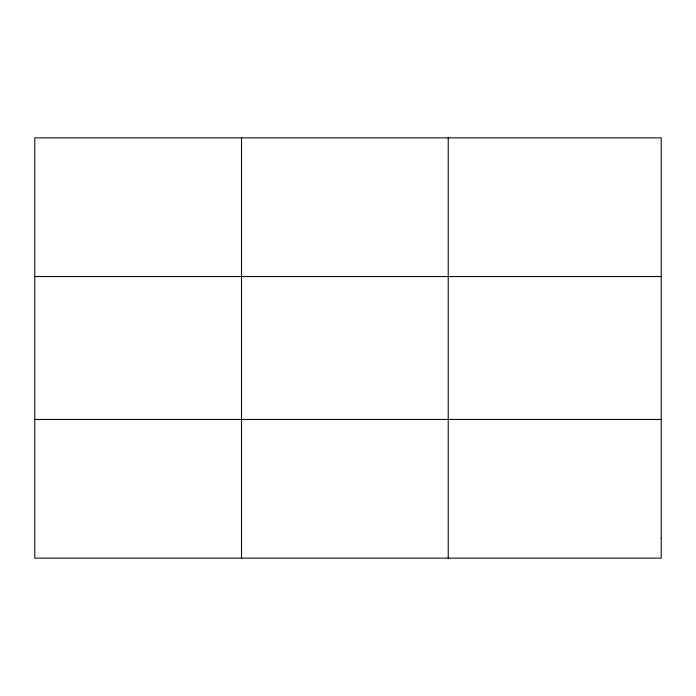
<?xml version="1.0" encoding="UTF-8"?>
<svg xmlns="http://www.w3.org/2000/svg" width="696" height="696" viewBox="0 0 696 696"><rect width="100%" height="100%" fill="white"/><g stroke="black" fill="none" stroke-linecap="round" stroke-linejoin="round"><path stroke-width="1.04" d="M241.512 137.86L241.512 558.14M448.224 137.86L448.224 558.14M34.8 276.556L661.2 276.556M34.8 419.444L661.2 419.444M661.2 538.33L661.2 558.14L34.8 558.14L34.8 137.86L661.2 137.86L661.2 538.33"/></g></svg>
